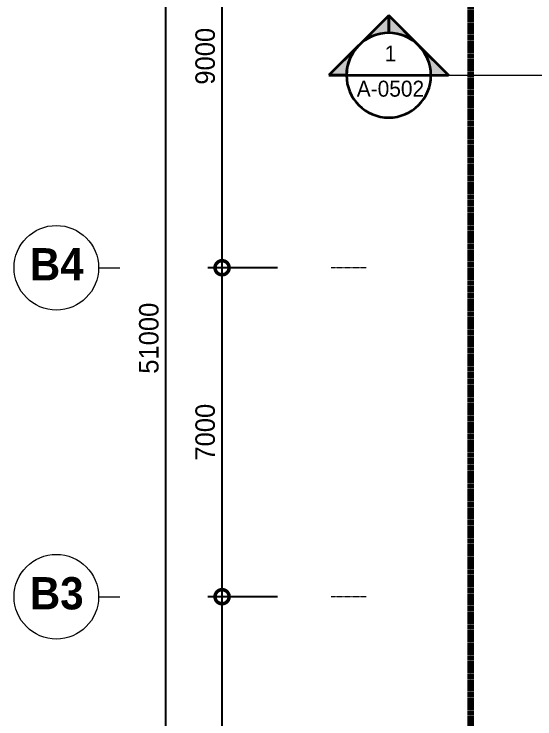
# Model space of a CAD drawing. Header units: millimetres. Extents: x 32807 to 138242, y 21317 to 92065.
# Drawn here: x 32807 to 43900, y 42966 to 57963 of the extents above; entities that cross this region are included whole.
import ezdxf

# ---------------------------------------------------------------- set-up
doc = ezdxf.new("R2010")
doc.units = ezdxf.units.MM
doc.linetypes.add('Center', pattern=[29.999999, 12, -6, 6, -6])
doc.linetypes.add('Grid Line', pattern=[22.225, 12.7, -3.175, 3.175, -3.175])
for name, color, linetype, lineweight in [('A-ANNO-CALL', 2, 'Continuous', 9), ('A-ANNO-DIMS', 7, 'Continuous', 9), ('A-ANNO-NPLT', 3, 'Continuous', 9), ('A-GRID', 1, 'Continuous', 9), ('A-GRID-IDEN', 3, 'Continuous', 9)]:
    doc.layers.add(name, color=color, linetype=linetype, lineweight=lineweight)
doc.styles.add('돋움_4', font='Dotum.ttf', dxfattribs={"height": 415.59727})
doc.styles.add('돋움_5', font='Dotum.ttf', dxfattribs={"height": 352.627986})
doc.styles.add('돋움_B', font='', dxfattribs={"height": 685.59727})
doc.styles.get('돋움_B').set_extended_font_data('Dotum', bold=True)
doc.dimstyles.new('GC_330mm_1단', dxfattribs={"dimscale": 304.8, "dimtxt": 495, "dimasz": 1.968504, "dimexe": 0.984252, "dimexo": 0.0625, "dimgap": 0.492126, "dimtad": 1, "dimdec": 0, "dimzin": 0, "dimdsep": 46, "dimtxsty": '돋움_4', "dimblk1": 'DOTSMALL', "dimblk2": 'DOTSMALL', "dimsah": 1, "dimcen": 0.09, "dimdle": 0.984252, "dimazin": 0, "dimtfac": 1, "dimtdec": 4, "dimtix": 1, "dimtmove": 0, "dimatfit": 3, "dimfxl": 3.937008, "dimfxlon": 1, "dimtvp": 1, "dimtolj": 1, "dimtzin": 0, "dimlwd": 25, "dimlwe": 25, "dimarcsym": 2})
doc.dimstyles.new('GC_330mm_2단', dxfattribs={"dimscale": 304.8, "dimtxt": 495, "dimasz": 1.968504, "dimexe": 0.984252, "dimexo": 0.0625, "dimgap": 0.492126, "dimtad": 1, "dimdec": 0, "dimzin": 0, "dimdsep": 46, "dimtxsty": '돋움_4', "dimblk1": 'DOTSMALL', "dimblk2": 'DOTSMALL', "dimsah": 1, "dimcen": 0.09, "dimdle": 0.984252, "dimazin": 0, "dimtfac": 1, "dimtdec": 4, "dimtix": 1, "dimtmove": 0, "dimatfit": 3, "dimfxl": 7.874016, "dimfxlon": 1, "dimtvp": 1, "dimtolj": 1, "dimtzin": 0, "dimlwd": 25, "dimlwe": 25, "dimarcsym": 2})

# ---------------------------------------------------------------- blocks, each defined once
blk = doc.blocks.new('Grid - 01 End 1-1285055-지상 3층 평면도')
at = {"layer": 'A-GRID-IDEN'}
blk.add_line((0, -6), (0, -9), dxfattribs=at)
blk.add_circle((0, 0), 6, dxfattribs=at)
blk = doc.blocks.new('_DotSmall')
at = {"color": 0, "linetype": 'ByBlock', "const_width": 0.5}
blk.add_lwpolyline([(-0.0625, 0, 1), (0.0625, 0, 1)], format="xyb", close=True, dxfattribs=at)
blk = doc.blocks.new('*D678')
at = {"layer": 'A-ANNO-DIMS', "color": 0, "lineweight": 25, "transparency": 16777216}
for p, q in [((37237, 35266), (37237, 45866)), ((38418, 45566), (36937, 45566)), ((38418, 35566), (36937, 35566))]:
    blk.add_line(p, q, dxfattribs=at)
at = {"layer": 'Defpoints', "color": 0, "transparency": 16777216}
for p in [(37237, 45566), (38437, 45566), (38437, 35566)]:
    blk.add_point(p, dxfattribs=at)
at = {"layer": 'A-ANNO-DIMS', "color": 0, "lineweight": 25, "transparency": 16777216, "xscale": 600, "yscale": 600, "zscale": 600}
for p, rotation in [((37237, 45566), 90), ((37237, 35566), 270)]:
    blk.add_blockref('_DotSmall', p, dxfattribs=dict(at, rotation=rotation))
at = {"layer": 'A-ANNO-DIMS', "color": 0, "lineweight": 25, "transparency": 16777216, "insert": (36879, 40566), "char_height": 415.6, "attachment_point": 5, "rotation": 90, "style": '돋움_4'}
blk.add_mtext('\\A1;10000', dxfattribs=at)
blk = doc.blocks.new('*D679')
at = {"layer": 'A-ANNO-DIMS', "color": 0, "lineweight": 25, "transparency": 16777216}
for p, q in [((37237, 45266), (37237, 52866)), ((38418, 52566), (36937, 52566)), ((38418, 45566), (36937, 45566))]:
    blk.add_line(p, q, dxfattribs=at)
at = {"layer": 'Defpoints', "color": 0, "transparency": 16777216}
for p in [(37237, 52566), (38437, 52566), (38437, 45566)]:
    blk.add_point(p, dxfattribs=at)
at = {"layer": 'A-ANNO-DIMS', "color": 0, "lineweight": 25, "transparency": 16777216, "xscale": 600, "yscale": 600, "zscale": 600}
for p, rotation in [((37237, 52566), 90), ((37237, 45566), 270)]:
    blk.add_blockref('_DotSmall', p, dxfattribs=dict(at, rotation=rotation))
at = {"layer": 'A-ANNO-DIMS', "color": 0, "lineweight": 25, "transparency": 16777216, "insert": (36879, 49066), "char_height": 415.6, "attachment_point": 5, "rotation": 90, "style": '돋움_4'}
blk.add_mtext('\\A1;7000', dxfattribs=at)
blk = doc.blocks.new('*D680')
at = {"layer": 'A-ANNO-DIMS', "color": 0, "lineweight": 25, "transparency": 16777216}
for p, q in [((37237, 52266), (37237, 61866)), ((38418, 61566), (36937, 61566)), ((38418, 52566), (36937, 52566))]:
    blk.add_line(p, q, dxfattribs=at)
at = {"layer": 'Defpoints', "color": 0, "transparency": 16777216}
for p in [(37237, 61566), (38437, 61566), (38437, 52566)]:
    blk.add_point(p, dxfattribs=at)
at = {"layer": 'A-ANNO-DIMS', "color": 0, "lineweight": 25, "transparency": 16777216, "xscale": 600, "yscale": 600, "zscale": 600}
for p, rotation in [((37237, 61566), 90), ((37237, 52566), 270)]:
    blk.add_blockref('_DotSmall', p, dxfattribs=dict(at, rotation=rotation))
at = {"layer": 'A-ANNO-DIMS', "color": 0, "lineweight": 25, "transparency": 16777216, "insert": (36879, 57066), "char_height": 415.6, "attachment_point": 5, "rotation": 90, "style": '돋움_4'}
blk.add_mtext('\\A1;9000', dxfattribs=at)
blk = doc.blocks.new('*D683')
at = {"layer": 'A-ANNO-DIMS', "color": 0, "lineweight": 25, "transparency": 16777216}
for p, q in [((36037, 25266), (36037, 76866)), ((38418, 76566), (35737, 76566)), ((38418, 25566), (35737, 25566))]:
    blk.add_line(p, q, dxfattribs=at)
at = {"layer": 'Defpoints', "color": 0, "transparency": 16777216}
for p in [(36037, 76566), (38437, 76566), (38437, 25566)]:
    blk.add_point(p, dxfattribs=at)
at = {"layer": 'A-ANNO-DIMS', "color": 0, "lineweight": 25, "transparency": 16777216, "xscale": 600, "yscale": 600, "zscale": 600}
for p, rotation in [((36037, 76566), 90), ((36037, 25566), 270)]:
    blk.add_blockref('_DotSmall', p, dxfattribs=dict(at, rotation=rotation))
at = {"layer": 'A-ANNO-DIMS', "color": 0, "lineweight": 25, "transparency": 16777216, "insert": (35679, 51066), "char_height": 415.6, "attachment_point": 5, "rotation": 90, "style": '돋움_4'}
blk.add_mtext('\\A1;51000', dxfattribs=at)
blk = doc.blocks.new('Section - Detail Number and View Name-142453-지상 3층 평면도')
at = {"layer": 'A-ANNO-NPLT'}
h = blk.add_hatch(color=256, dxfattribs=at)
edge = h.paths.add_edge_path(flags=0)
edge.add_line((-6, 8.485), (-6, 6))
edge.add_arc((-6, 0), 6, 90, 135)
edge.add_line((-10.243, 4.243), (-6, 8.485))
h = blk.add_hatch(color=256, dxfattribs=at)
edge = h.paths.add_edge_path(flags=0)
edge.add_line((-6, 8.485), (-1.757, 4.243))
edge.add_arc((-6, 0), 6, 45, 90)
edge.add_line((-6, 6), (-6, 8.485))
h = blk.add_hatch(color=256, dxfattribs=at)
edge = h.paths.add_edge_path(flags=0)
edge.add_line((-14.485, 0), (-10.243, 4.243))
edge.add_arc((-6, 0), 6, 135, 180)
edge.add_line((-12, 0), (-14.485, 0))
h = blk.add_hatch(color=256, dxfattribs=at)
edge = h.paths.add_edge_path(flags=0)
edge.add_line((2.485, 0), (0, 0))
edge.add_arc((-6, 0), 6, 360, 405)
edge.add_line((-1.757, 4.243), (2.485, 0))
at = {"layer": 'A-ANNO-NPLT', "lineweight": 35}
for p, q in [((-6, 8.485), (-14.485, 0)), ((-6, 8.485), (-10.243, 4.243)), ((-6, 8.485), (2.485, 0)), ((-6, 6), (-6, 8.485)), ((-6, 8.485), (-6, 6)), ((-1.757, 4.243), (-6, 8.485)), ((-10.243, 4.243), (-14.485, 0)), ((2.485, 0), (-1.757, 4.243)), ((-14.485, 0), (-12, 0)), ((0, 0), (2.485, 0)), ((-12, 0), (-14.485, 0)), ((0, 0), (2.485, 0))]:
    blk.add_line(p, q, dxfattribs=at)
for start, end in [(360, 180), (90, 135), (45, 90), (135, 180), (360, 45), (180, 360)]:
    blk.add_arc((-6, 0), 6, start, end, dxfattribs=at)

msp = doc.modelspace()

# ---------------------------------------------------------------- linework, layer by layer
at = {"layer": 'A-ANNO-CALL', "linetype": 'Center', "lineweight": 100}
msp.add_line((42527.2, 79652.4), (42527.2, 21767.4), dxfattribs=at)
at = {"layer": 'A-ANNO-NPLT', "lineweight": 35}
msp.add_line((39886.1, 56661.4), (41686.1, 56661.4), dxfattribs=at)
at = {"layer": 'A-ANNO-NPLT'}
msp.add_line((41686.1, 56661.4), (55055.1, 56661.4), dxfattribs=at)
at = {"layer": 'A-GRID', "linetype": 'Grid Line'}
for p, q in [((40307.2, 52565.6), (39557.2, 52565.6)), ((40307.2, 45565.6), (39557.2, 45565.6))]:
    msp.add_line(p, q, dxfattribs=at)

# ---------------------------------------------------------------- block references
at = {"layer": 'A-ANNO-NPLT', "lineweight": 35, "xscale": 149.9999999999998, "yscale": 149.9999999999998, "zscale": 149.9999999999998}
msp.add_blockref('Section - Detail Number and View Name-142453-지상 3층 평면도', (41686.1, 56661.4), dxfattribs=at)
at = {"layer": 'A-GRID-IDEN', "xscale": 149.9999999999998, "yscale": 149.9999999999998, "zscale": 149.9999999999998, "rotation": 89.99999999999982}
for p in [(33707.2, 52565.6), (33707.2, 45565.6)]:
    msp.add_blockref('Grid - 01 End 1-1285055-지상 3층 평면도', p, dxfattribs=at)

# ---------------------------------------------------------------- texts
at = {"layer": 'A-ANNO-NPLT', "attachment_point": 2, "line_spacing_factor": 0.83097, "style": '돋움_5'}
for s, insert, char_height, width in [('\\f돋움|b0|i0|c129|p50|;1', (40823.2, 57294.5), 340.034, 330.477), ('A-0502', (40823.2, 56546.2), 340.03, 2026.6)]:
    msp.add_mtext(s, dxfattribs=dict(at, insert=insert, char_height=char_height, width=width))
at = {"layer": 'A-GRID-IDEN', "char_height": 685.6, "width": 1409.261, "attachment_point": 2, "line_spacing_factor": 0.824269, "style": '돋움_B'}
for s, insert in [('B4', (33715.4, 52982.6)), ('B3', (33715.4, 45982.6))]:
    msp.add_mtext(s, dxfattribs=dict(at, insert=insert))

# ---------------------------------------------------------------- dimensions: what is measured, and where the dimension line sits
at = {"layer": 'A-ANNO-DIMS', "lineweight": 25}
for base, p1, p2, dimstyle, override, picture, middle in [((36037.4, 76565.6), (38437.4, 25565.6), (38437.4, 76565.6), 'GC_330mm_2단', {"dimpost": '<>', "dimfxl": 51000}, '*D683', (35679.4, 51065.6)), ((37237.4, 61565.6), (38437.4, 52565.6), (38437.4, 61565.6), 'GC_330mm_1단', {"dimpost": '<>', "dimfxl": 9000}, '*D680', (36879.4, 57065.6)), ((37237.4, 52565.6), (38437.4, 45565.6), (38437.4, 52565.6), 'GC_330mm_1단', {"dimpost": '<>', "dimfxl": 7000}, '*D679', (36879.4, 49065.6)), ((37237.4, 45565.6), (38437.4, 35565.6), (38437.4, 45565.6), 'GC_330mm_1단', {"dimpost": '<>', "dimfxl": 10000}, '*D678', (36879.4, 40565.6))]:
    dim = msp.add_linear_dim(base=base, p1=p1, p2=p2, angle=90, dimstyle=dimstyle, override=override, dxfattribs=at)
    dim.commit()
    dim.dimension.update_dxf_attribs({"geometry": picture, "text_midpoint": middle})

doc.saveas('drawing.dxf')
